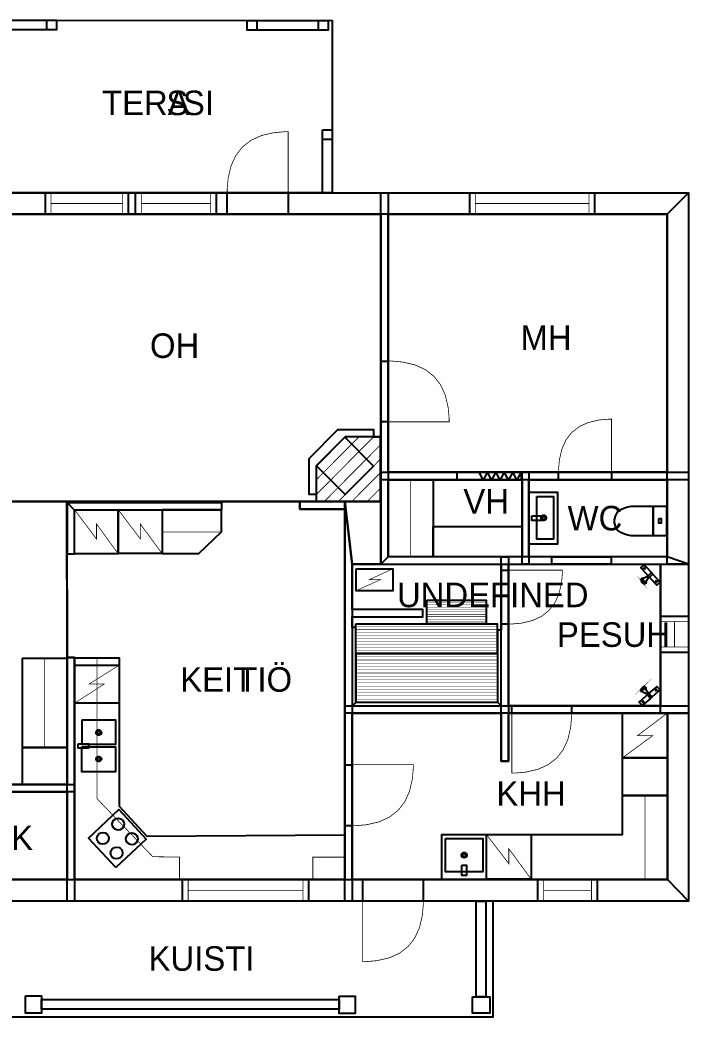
# Model space of a CAD drawing. Extents: x 2.4 to 17.1, y 0 to 14.
# Drawn here: x 7.68 to 17.05, y 0 to 13.97 of the extents above; entities that cross this region are included whole.
import ezdxf

# ---------------------------------------------------------------- set-up
doc = ezdxf.new("R2010")
doc.units = 0
doc.layers.get('0').update_dxf_attribs({"linetype": 'CONTINUOUS'})

msp = doc.modelspace()

# ---------------------------------------------------------------- linework, layer by layer
at = {"color": 0}
for points, const_width in [([(7.05533, 13.9696), (8.19726, 13.9696), (8.19726, 13.8342), (7.19075, 13.8342), (7.05533, 13.9696)], 0.00208), ([(7.05533, 11.5507), (7.05533, 13.9697), (12.0562, 13.9619), (12.0562, 11.5507), (7.05533, 11.5507)], 0.00208), ([(10.8662, 13.9619), (11.9996, 13.9619), (11.9996, 13.8265), (10.8662, 13.8265), (10.8662, 13.9619)], 0.00208), ([(11.9207, 12.4311), (12.0562, 12.4311), (12.0562, 11.5507), (11.9207, 11.5507), (11.9207, 12.4311)], 0.00208), ([(10.5866, 11.5507), (10.5866, 11.6008), (10.5999, 11.7508), (10.64, 11.9243), (10.7067, 12.071), (10.8001, 12.1911), (10.9202, 12.2844), (11.0669, 12.3512), (11.2404, 12.3912), (11.3905, 12.4045), (11.4405, 12.4045), (11.4405, 11.5507), (10.5866, 11.5507)], 0.01042), ([(2.39219, 11.5507), (17.0481, 11.5507), (16.746, 11.2486), (2.69428, 11.2486), (2.39219, 11.5507)], 0.00208), ([(8.04156, 11.5507), (9.20063, 11.5507), (9.20063, 11.2486), (8.04156, 11.2486), (8.04156, 11.5507)], 0.01042), ([(8.04156, 11.5507), (9.20063, 11.5507), (9.20063, 11.2486), (8.04156, 11.2486), (8.04156, 11.5507)], 0.01042), ([(9.30469, 11.5507), (10.4329, 11.5507), (10.4329, 11.2486), (9.30469, 11.2486), (9.30469, 11.5507)], 0.01042), ([(9.30469, 11.5507), (10.4329, 11.5507), (10.4329, 11.2486), (9.30469, 11.2486), (9.30469, 11.5507)], 0.01042), ([(10.5866, 11.5507), (11.4405, 11.5507), (11.4405, 11.2486), (10.5866, 11.2486), (10.5866, 11.5507)], 0.01042), ([(10.5866, 11.5507), (11.4405, 11.5507), (11.4405, 11.2486), (10.5866, 11.2486), (10.5866, 11.5507)], 0.01042), ([(12.7389, 6.34679), (12.7389, 11.5507), (12.843, 11.5507), (12.843, 6.45096), (12.7389, 6.34679)], 0.00208), ([(13.9838, 11.5507), (15.731, 11.5507), (15.731, 11.2486), (13.9838, 11.2486), (13.9838, 11.5507)], 0.01042), ([(13.9838, 11.5507), (15.731, 11.5507), (15.731, 11.2486), (13.9838, 11.2486), (13.9838, 11.5507)], 0.01042), ([(17.0481, 11.5507), (17.0481, 6.34679), (16.746, 6.34679), (16.746, 11.2486), (17.0481, 11.5507)], 0.00208), ([(12.7389, 9.19211), (12.843, 9.19211), (12.843, 8.34056), (12.7389, 8.34056), (12.7389, 9.19211)], 0.01042), ([(12.7389, 9.19211), (12.843, 9.19211), (12.843, 8.34056), (12.7389, 8.34056), (12.7389, 9.19211)], 0.01042), ([(12.843, 9.19211), (12.8929, 9.19211), (13.0426, 9.17882), (13.2156, 9.13889), (13.362, 9.07238), (13.4817, 8.97922), (13.5749, 8.85943), (13.6414, 8.71306), (13.6813, 8.5401), (13.6947, 8.39035), (13.6947, 8.34044), (12.843, 8.34044), (12.843, 9.19211)], 0.01042), ([(15.2276, 7.63743), (15.2276, 7.68083), (15.2393, 7.81104), (15.274, 7.96149), (15.3318, 8.08876), (15.4129, 8.19293), (15.5169, 8.27393), (15.6443, 8.33176), (15.7947, 8.36649), (15.9249, 8.37804), (15.9683, 8.37804), (15.9683, 7.63743), (15.2276, 7.63743)], 0.01042), ([(12.7389, 7.22319), (11.8354, 7.22319), (11.8354, 7.32156), (11.7367, 7.32156), (11.7367, 7.82758), (12.137, 8.23281), (12.6345, 8.23281), (12.6345, 8.13178), (12.7316, 8.13178), (12.7389, 7.22319)], 0.01042), ([(11.8337, 7.72521), (11.8337, 7.22319), (12.7322, 7.22319), (12.7322, 8.1289), (12.2382, 8.1289), (11.8337, 7.72521)], 0.01208), ([(12.2351, 8.12603), (12.6378, 7.72179), (12.2398, 7.32221), (11.8372, 7.72646), (12.2351, 8.12603)], 0.01208), ([(12.7389, 7.63743), (17.0481, 7.63743), (17.0481, 7.53006), (12.7389, 7.53006), (12.7389, 7.63743)], 0.00208), ([(13.8095, 7.63743), (14.7024, 7.63743), (14.7024, 7.53006), (13.8095, 7.53006), (13.8095, 7.63743)], 0.01042), ([(14.719, 7.63743), (14.8097, 7.63743), (14.8097, 6.34679), (14.719, 6.34679), (14.719, 7.63743)], 0.00208), ([(15.2276, 7.63743), (15.9683, 7.63743), (15.9683, 7.53006), (15.2276, 7.53006), (15.2276, 7.63743)], 0.01042), ([(15.2276, 7.63743), (15.9683, 7.63743), (15.9683, 7.53006), (15.2276, 7.53006), (15.2276, 7.63743)], 0.01042), ([(12.8443, 7.52778), (12.8443, 6.45101), (13.4693, 6.45101), (13.4693, 7.52778), (12.8443, 7.52778)], 0.01042), ([(14.8115, 7.35531), (14.8115, 6.62771), (15.2099, 6.62771), (15.2099, 7.35531), (14.8115, 7.35531)], 0.01042), ([(14.9236, 7.29531), (14.9236, 6.69536), (15.1568, 6.69536), (15.1568, 7.29531), (14.9236, 7.29531)], 0.01042), ([(8.34532, 7.20942), (10.5061, 7.20942), (10.5061, 7.10525), (8.44949, 7.10525), (8.34532, 7.20942)], 0.00208), ([(8.44949, 6.49283), (8.44949, 7.10525), (8.34532, 7.20942), (8.34532, 6.49283), (8.44949, 6.49283)], 0.00208), ([(11.6058, 7.22325), (12.2339, 7.22325), (12.2339, 7.11908), (11.6058, 7.11908), (11.6058, 7.22325)], 0.00208), ([(12.2339, 7.22325), (12.7389, 7.22325), (12.7389, 6.34744), (12.3381, 6.34744), (12.2339, 7.22325)], 0.00208), ([(12.2339, 1.62668), (12.2339, 7.22325), (12.3381, 6.34744), (12.3381, 1.62668), (12.2339, 1.62668)], 0.00208), ([(16.2853, 6.74442), (16.2853, 6.74442), (16.2735, 6.74436), (16.2425, 6.74599), (16.1986, 6.75211), (16.1485, 6.76551), (16.0982, 6.78907), (16.0543, 6.82553), (16.0233, 6.87771), (16.0117, 6.93078), (16.0117, 6.9484), (16.0117, 6.96674), (16.0233, 7.0216), (16.0543, 7.07563), (16.0982, 7.11344), (16.1485, 7.13792), (16.1986, 7.15192), (16.2425, 7.15831), (16.2735, 7.16004), (16.2853, 7.15994), (16.2853, 7.15994), (16.5536, 7.16097), (16.5536, 6.74442), (16.2853, 6.74442)], 0.01042), ([(16.5536, 7.16092), (16.5536, 6.74442), (16.7408, 6.74442), (16.7408, 7.16092), (16.5536, 7.16092)], 0.01042), ([(8.44943, 7.10867), (9.06153, 7.10867), (9.06153, 6.49322), (8.44943, 6.49322), (8.44943, 7.10867)], 0.0102), ([(9.06153, 7.1096), (9.67681, 7.1096), (9.67681, 6.49419), (9.06153, 6.49419), (9.06153, 7.1096)], 0.01026), ([(9.67681, 6.49463), (10.1898, 6.49463), (10.5057, 6.79769), (10.5073, 7.11008), (9.67681, 7.11008), (9.67681, 6.49463)], 0.01042), ([(9.67681, 7.10894), (10.5061, 7.10894), (10.5061, 6.79644), (9.67681, 6.79644), (9.67681, 7.10894)], 0.01042), ([(14.8532, 7.02186), (14.8532, 6.95936), (14.999, 6.95936), (14.999, 7.02186), (14.8532, 7.02186)], 0.01042), ([(15.0193, 7.03179), (15.0257, 7.03179), (15.0451, 7.02115), (15.0558, 7.00179), (15.0558, 6.99533), (15.0558, 6.98893), (15.0451, 6.96957), (15.0257, 6.95888), (15.0193, 6.95888), (15.0129, 6.95888), (14.9935, 6.96957), (14.9829, 6.98893), (14.9829, 6.99533), (14.9829, 7.00179), (14.9935, 7.02115), (15.0129, 7.03179), (15.0193, 7.03179)], 0.00833), ([(15.0193, 7.01617), (15.0229, 7.01617), (15.034, 7.0101), (15.0401, 6.99903), (15.0401, 6.99533), (15.0401, 6.99169), (15.034, 6.98063), (15.0229, 6.9745), (15.0193, 6.9745), (15.0157, 6.9745), (15.0046, 6.98063), (14.9985, 6.99169), (14.9985, 6.99533), (14.9985, 6.99903), (15.0046, 7.0101), (15.0157, 7.01617), (15.0193, 7.01617)], 0.00833), ([(16.6314, 6.98579), (16.6314, 6.91954), (16.6629, 6.91954), (16.6629, 6.98579), (16.6314, 6.98579)], 0.01042), ([(13.469, 6.87392), (14.719, 6.87392), (14.719, 6.45167), (13.469, 6.45167), (13.469, 6.87392)], 0.01042), ([(16.746, 6.45096), (12.843, 6.45096), (12.7389, 6.34679), (17.0481, 6.34679), (16.746, 6.45096)], 0.00208), ([(14.4221, 6.45096), (14.5263, 6.45096), (14.5263, 3.58838), (14.4221, 3.58838), (14.4221, 6.45096)], 0.00208), ([(15.1322, 6.45096), (15.9628, 6.45096), (15.9628, 6.34679), (15.1322, 6.34679), (15.1322, 6.45096)], 0.01042), ([(12.3918, 6.28196), (12.9051, 6.28196), (12.9051, 5.97547), (12.3918, 5.97547), (12.3918, 6.28196)], 0.00856), ([(16.4282, 6.33946), (16.4504, 6.31472), (16.4033, 6.27219), (16.381, 6.29693), (16.4282, 6.33946)], 0.01042), ([(16.4504, 6.31472), (16.5285, 6.22803), (16.4814, 6.18549), (16.4033, 6.27219), (16.4504, 6.31472)], 0.01042), ([(16.4265, 6.29308), (16.4296, 6.29156), (16.4389, 6.28694), (16.4415, 6.28564), (16.4415, 6.28564), (16.4404, 6.28472), (16.4372, 6.28185), (16.434, 6.27897), (16.4331, 6.278), (16.4331, 6.278), (16.4319, 6.28017), (16.4278, 6.28988), (16.4265, 6.29308)], 0.01042), ([(16.6522, 6.34679), (17.0481, 6.34679), (17.0481, 4.25786), (16.6522, 4.25786), (16.6522, 6.34679)], 0.00208), ([(14.4221, 6.26264), (14.5263, 6.26264), (14.5263, 5.50836), (14.4221, 5.50836), (14.4221, 6.26264)], 0.01042), ([(14.4221, 6.26264), (14.5263, 6.26264), (14.5263, 5.50836), (14.4221, 5.50836), (14.4221, 6.26264)], 0.01042), ([(14.5263, 5.50836), (14.5704, 5.50836), (14.7029, 5.52018), (14.8561, 5.5555), (14.9858, 5.61442), (15.0918, 5.69694), (15.1743, 5.803), (15.2333, 5.93261), (15.2686, 6.08583), (15.2804, 6.21837), (15.2804, 6.26253), (14.5263, 6.26253), (14.5263, 5.50836)], 0.01042), ([(16.5285, 6.22803), (16.5474, 6.20708), (16.4854, 6.15136), (16.4839, 6.1531), (16.4682, 6.17051), (16.4667, 6.17225), (16.4717, 6.17681), (16.5233, 6.22336), (16.5285, 6.22803)], 0.01042), ([(16.5474, 6.20708), (16.6254, 6.12039), (16.5782, 6.0779), (16.5001, 6.16461), (16.5474, 6.20708)], 0.01042), ([(16.6247, 6.12121), (16.6485, 6.09489), (16.6013, 6.05236), (16.5775, 6.07867), (16.6247, 6.12121)], 0.01042), ([(16.6007, 6.09956), (16.5994, 6.10281), (16.5958, 6.11257), (16.595, 6.11539), (16.595, 6.11539), (16.5939, 6.11447), (16.5907, 6.11154), (16.5875, 6.10867), (16.5864, 6.10769), (16.5864, 6.10769), (16.5885, 6.10639), (16.5976, 6.10124), (16.6007, 6.09956)], 0.01042), ([(13.3819, 5.84201), (14.2126, 5.84201), (14.2126, 5.51264), (13.3819, 5.51264), (13.3819, 5.84201)], 0.01042), ([(16.6522, 5.61876), (17.0481, 5.61876), (17.0481, 5.10992), (16.6522, 5.10992), (16.6522, 5.61876)], 0.01042), ([(16.6522, 5.61876), (17.0481, 5.61876), (17.0481, 5.10992), (16.6522, 5.10992), (16.6522, 5.61876)], 0.01042), ([(12.3381, 5.45774), (12.3381, 4.35618), (12.3902, 4.40836), (12.3902, 5.45774), (12.3381, 5.45774)], 0.00208), ([(12.3903, 5.51264), (14.3671, 5.51264), (14.3671, 5.09597), (12.3903, 5.09597), (12.3903, 5.51264)], 0.01042), ([(14.4236, 4.36203), (14.4221, 5.42193), (14.37, 5.42182), (14.3715, 4.41401), (14.4236, 4.36203)], 0.00208), ([(7.71912, 5.03212), (7.71912, 3.77821), (8.34412, 3.77821), (8.34412, 5.03212), (7.71912, 5.03212)], 0.01042), ([(8.34532, 5.03911), (8.44949, 5.03911), (8.44949, 1.62668), (8.34532, 1.62668), (8.34532, 5.03911)], 0.00208), ([(8.45074, 1.93056), (8.45074, 5.03461), (8.76378, 5.03461), (8.76378, 3.06233), (9.54471, 2.24903), (9.91878, 2.24306), (9.91878, 1.93056), (8.44993, 1.92876), (8.45074, 1.93056)], 0.01042), ([(8.44943, 5.03461), (9.07443, 5.03461), (9.07443, 2.95742), (9.46067, 2.53504), (12.234, 2.55376), (12.234, 1.92876), (8.44943, 1.92876), (8.44943, 5.03461)], 0.01042), ([(12.3908, 5.09597), (14.371, 5.09597), (14.371, 4.41118), (12.3908, 4.41118), (12.3908, 5.09597)], 0.01042), ([(8.44943, 4.93229), (8.44943, 4.39947), (9.07443, 4.39947), (9.07443, 4.93229), (8.44943, 4.93229)], 0.00888), ([(16.6201, 4.56386), (16.5335, 4.48579), (16.491, 4.53304), (16.5776, 4.61111), (16.6201, 4.56386)], 0.01042), ([(16.6449, 4.58615), (16.6201, 4.56386), (16.5776, 4.61111), (16.6025, 4.6334), (16.6449, 4.58615)], 0.01042), ([(16.5126, 4.46701), (16.4258, 4.38894), (16.3833, 4.43614), (16.47, 4.51421), (16.5126, 4.46701)], 0.01042), ([(16.5335, 4.48579), (16.5126, 4.46701), (16.4568, 4.52892), (16.4586, 4.53049), (16.476, 4.54617), (16.4776, 4.54775), (16.4822, 4.54275), (16.5287, 4.49104), (16.5335, 4.48579)], 0.01042), ([(16.5986, 4.58789), (16.5969, 4.58479), (16.5924, 4.57547), (16.5911, 4.57275), (16.5911, 4.57275), (16.5901, 4.57383), (16.5874, 4.57704), (16.5843, 4.58024), (16.5835, 4.58128), (16.5835, 4.58128), (16.5856, 4.58242), (16.5953, 4.58658), (16.5986, 4.58789)], 0.01042), ([(12.2339, 4.36203), (17.0481, 4.36203), (17.0481, 4.25786), (12.2339, 4.25786), (12.2339, 4.36203)], 0.00208), ([(12.3381, 4.35618), (14.4236, 4.36203), (14.3715, 4.41401), (12.3902, 4.40836), (12.3381, 4.35618)], 0.00208), ([(14.5726, 4.36203), (15.4096, 4.36203), (15.4096, 4.25786), (14.5726, 4.25786), (14.5726, 4.36203)], 0.01042), ([(14.5726, 4.36203), (15.4096, 4.36203), (15.4096, 4.25786), (14.5726, 4.25786), (14.5726, 4.36203)], 0.01042), ([(16.4267, 4.38965), (16.4003, 4.36594), (16.3578, 4.41314), (16.3842, 4.43685), (16.4267, 4.38965)], 0.01042), ([(16.405, 4.41363), (16.4082, 4.41488), (16.4179, 4.41851), (16.4208, 4.41943), (16.4208, 4.41943), (16.4199, 4.42051), (16.4169, 4.42372), (16.4142, 4.42692), (16.4132, 4.42794), (16.4132, 4.42794), (16.4118, 4.42594), (16.4067, 4.41672), (16.405, 4.41363)], 0.01042), ([(15.4096, 4.25786), (15.4096, 4.20882), (15.3964, 4.06168), (15.3572, 3.89165), (15.2918, 3.74778), (15.2003, 3.6301), (15.0826, 3.53851), (14.9387, 3.47314), (14.7686, 3.43392), (14.6215, 3.42079), (14.5725, 3.42079), (14.5725, 4.25786), (15.4096, 4.25786)], 0.01042), ([(16.1217, 4.25786), (16.1217, 3.63286), (16.7467, 3.63286), (16.7467, 4.25786), (16.1217, 4.25786)], 0.01042), ([(17.0481, 4.25786), (17.0481, 1.62668), (16.7507, 1.92876), (16.7507, 4.25786), (17.0481, 4.25786)], 0.00208), ([(8.5541, 4.16803), (8.5541, 3.8221), (9.02285, 3.8221), (9.02285, 4.16803), (8.5541, 4.16803)], 0.01042), ([(8.78847, 4.02485), (8.79486, 4.02485), (8.81424, 4.01421), (8.82493, 3.99485), (8.82493, 3.98839), (8.82493, 3.98199), (8.81424, 3.96262), (8.79486, 3.95193), (8.78847, 3.95193), (8.78201, 3.95193), (8.76264, 3.96262), (8.75201, 3.98199), (8.75201, 3.98839), (8.75201, 3.99485), (8.76264, 4.01421), (8.78201, 4.02485), (8.78847, 4.02485)], 0.00833), ([(8.78847, 4.00922), (8.7921, 4.00922), (8.80317, 4.00315), (8.80931, 3.99208), (8.80931, 3.98839), (8.80931, 3.98475), (8.80317, 3.97368), (8.7921, 3.96756), (8.78847, 3.96756), (8.78478, 3.96756), (8.77371, 3.97368), (8.76764, 3.98475), (8.76764, 3.98839), (8.76764, 3.99208), (8.77371, 4.00315), (8.78478, 4.00922), (8.78847, 4.00922)], 0.00833), ([(7.71912, 3.77815), (7.71912, 3.26014), (8.34412, 3.26014), (8.34412, 3.77815), (7.71912, 3.77815)], 0.01042), ([(8.50097, 3.83003), (8.50097, 3.76753), (8.64681, 3.76753), (8.64681, 3.83003), (8.50097, 3.83003)], 0.01042), ([(8.55306, 3.78575), (8.55306, 3.43983), (9.02181, 3.43983), (9.02181, 3.78575), (8.55306, 3.78575)], 0.01042), ([(8.78847, 3.65468), (8.79486, 3.65468), (8.81424, 3.64404), (8.82493, 3.62468), (8.82493, 3.61822), (8.82493, 3.61182), (8.81424, 3.59244), (8.79486, 3.58176), (8.78847, 3.58176), (8.78201, 3.58176), (8.76264, 3.59244), (8.75201, 3.61182), (8.75201, 3.61822), (8.75201, 3.62468), (8.76264, 3.64404), (8.78201, 3.65468), (8.78847, 3.65468)], 0.00833), ([(8.78847, 3.63906), (8.7921, 3.63906), (8.80317, 3.63297), (8.80931, 3.6219), (8.80931, 3.61822), (8.80931, 3.61458), (8.80317, 3.60351), (8.7921, 3.59739), (8.78847, 3.59739), (8.78478, 3.59739), (8.77371, 3.60351), (8.76764, 3.61458), (8.76764, 3.61822), (8.76764, 3.6219), (8.77371, 3.63297), (8.78478, 3.63906), (8.78847, 3.63906)], 0.00833), ([(16.1242, 3.63286), (16.1242, 3.10792), (16.7492, 3.10792), (16.7492, 3.63286), (16.1242, 3.63286)], 0.01042), ([(12.2339, 3.53803), (12.3381, 3.53803), (12.3381, 2.68306), (12.2339, 2.68306), (12.2339, 3.53803)], 0.01042), ([(12.2339, 3.53803), (12.3381, 3.53803), (12.3381, 2.68306), (12.2339, 2.68306), (12.2339, 3.53803)], 0.01042), ([(12.3381, 2.68306), (12.3882, 2.68306), (12.5385, 2.69646), (12.7122, 2.73649), (12.8591, 2.80333), (12.9794, 2.89681), (13.0729, 3.01704), (13.1397, 3.16401), (13.1797, 3.33768), (13.1931, 3.48796), (13.1931, 3.53803), (12.3381, 3.53803), (12.3381, 2.68306)], 0.01042), ([(6.16857, 3.26014), (8.44949, 3.26014), (8.44949, 3.15597), (6.16857, 3.15597), (6.16857, 3.26014)], 0.00208), ([(13.5928, 1.92876), (13.5928, 2.55951), (16.1204, 2.55951), (16.1204, 3.10775), (16.7506, 3.10775), (16.7506, 1.92931), (13.5928, 1.92876)], 0.01042), ([(16.4381, 3.10775), (16.4381, 1.93044), (16.7506, 1.93044), (16.7506, 3.10775), (16.4381, 3.10775)], 0.01042), ([(9.02724, 2.09853), (8.64333, 2.51025), (9.06999, 2.9081), (9.45389, 2.49636), (9.02724, 2.09853)], 0.01042), ([(9.00261, 2.7665), (9.00851, 2.77203), (9.03076, 2.78386), (9.06228, 2.7889), (9.09343, 2.78168), (9.11485, 2.76839), (9.12039, 2.76243), (9.12587, 2.75651), (9.13769, 2.73426), (9.14268, 2.70269), (9.13547, 2.67156), (9.12218, 2.65018), (9.11626, 2.64464), (9.11029, 2.63917), (9.08806, 2.62733), (9.05647, 2.62229), (9.02533, 2.6295), (9.00396, 2.64279), (8.99849, 2.64871), (8.99294, 2.65468), (8.98112, 2.67692), (8.97613, 2.7085), (8.98329, 2.73964), (8.99664, 2.76101), (9.00261, 2.7665)], 0.01042), ([(8.78928, 2.5676), (8.79519, 2.57314), (8.81743, 2.58496), (8.84896, 2.58996), (8.8801, 2.58279), (8.90153, 2.56944), (8.90707, 2.56347), (8.91254, 2.55757), (8.92437, 2.53532), (8.92936, 2.50379), (8.92215, 2.47265), (8.90886, 2.45122), (8.90294, 2.44569), (8.89697, 2.44021), (8.87472, 2.42839), (8.84315, 2.42339), (8.81201, 2.43061), (8.79064, 2.4439), (8.78515, 2.44982), (8.77963, 2.45578), (8.76779, 2.47803), (8.76281, 2.50956), (8.76997, 2.54069), (8.78331, 2.56207), (8.78928, 2.5676)], 0.01042), ([(9.19476, 2.56039), (9.20068, 2.56592), (9.22293, 2.57775), (9.2545, 2.58274), (9.28564, 2.57557), (9.30701, 2.56222), (9.31256, 2.55626), (9.31803, 2.55035), (9.32986, 2.5281), (9.3349, 2.49658), (9.32769, 2.46544), (9.31435, 2.44401), (9.30843, 2.43847), (9.30246, 2.433), (9.28022, 2.42117), (9.24869, 2.41618), (9.21756, 2.42339), (9.19612, 2.43668), (9.19065, 2.4426), (9.18511, 2.44857), (9.17329, 2.47081), (9.16829, 2.50239), (9.17551, 2.53353), (9.18886, 2.5549), (9.19476, 2.56039)], 0.01042), ([(14.2178, 2.55951), (14.8428, 2.55951), (14.8428, 1.93451), (14.2178, 1.93451), (14.2178, 2.55951)], 0.01042), ([(8.98144, 2.36149), (8.98736, 2.36703), (9.0096, 2.37885), (9.04118, 2.38385), (9.07232, 2.37663), (9.09369, 2.36333), (9.09924, 2.35736), (9.10471, 2.35146), (9.11654, 2.32921), (9.12158, 2.29764), (9.11436, 2.2665), (9.10101, 2.24511), (9.09511, 2.23958), (9.08919, 2.2341), (9.06689, 2.22228), (9.03538, 2.21724), (9.00424, 2.22444), (8.98281, 2.23779), (8.97732, 2.24371), (8.97179, 2.24968), (8.95996, 2.27192), (8.95497, 2.30344), (8.96218, 2.33458), (8.97547, 2.35596), (8.98144, 2.36149)], 0.01042), ([(13.6449, 2.50429), (14.1657, 2.50429), (14.1657, 2.03554), (13.6449, 2.03554), (13.6449, 2.50429)], 0.01042), ([(11.7862, 2.24224), (12.234, 2.24224), (12.234, 1.92974), (11.7862, 1.92974), (11.7862, 2.24224)], 0.01042), ([(13.8688, 2.26992), (13.8688, 2.27636), (13.8794, 2.29574), (13.8988, 2.30638), (13.9053, 2.30638), (13.9117, 2.30638), (13.9311, 2.29574), (13.9417, 2.27636), (13.9417, 2.26992), (13.9417, 2.26351), (13.9311, 2.24414), (13.9117, 2.23346), (13.9053, 2.23346), (13.8988, 2.23346), (13.8794, 2.24414), (13.8688, 2.26351), (13.8688, 2.26992)], 0.00833), ([(13.8844, 2.26992), (13.8844, 2.2736), (13.8906, 2.28467), (13.9015, 2.29075), (13.9053, 2.29075), (13.9089, 2.29075), (13.92, 2.28467), (13.9261, 2.2736), (13.9261, 2.26992), (13.9261, 2.26628), (13.92, 2.25521), (13.9089, 2.24908), (13.9053, 2.24908), (13.9015, 2.24908), (13.8906, 2.25521), (13.8844, 2.26628), (13.8844, 2.26992)], 0.00833), ([(13.874, 2.13243), (13.9365, 2.13243), (13.9365, 1.9866), (13.874, 1.9866), (13.874, 2.13243)], 0.01042), ([(17.0481, 1.62668), (2.39219, 1.62668), (2.69428, 1.92876), (16.7507, 1.92876), (17.0481, 1.62668)], 0.00208), ([(9.96263, 1.92876), (11.726, 1.92876), (11.726, 1.62668), (9.96263, 1.62668), (9.96263, 1.92876)], 0.01042), ([(9.96263, 1.92876), (11.726, 1.92876), (11.726, 1.62668), (9.96263, 1.62668), (9.96263, 1.92876)], 0.01042), ([(12.4855, 1.92876), (13.3331, 1.92876), (13.3331, 1.62668), (12.4855, 1.62668), (12.4855, 1.92876)], 0.01042), ([(12.4855, 1.92876), (13.3331, 1.92876), (13.3331, 1.62668), (12.4855, 1.62668), (12.4855, 1.92876)], 0.01042), ([(14.9389, 1.92876), (15.7668, 1.92876), (15.7668, 1.62668), (14.9389, 1.62668), (14.9389, 1.92876)], 0.01042), ([(14.9389, 1.92876), (15.7668, 1.92876), (15.7668, 1.62668), (14.9389, 1.62668), (14.9389, 1.92876)], 0.01042), ([(5.83664, 1.62668), (5.83664, 0.00358), (14.3115, 0.00358), (14.3115, 1.62463), (5.83664, 1.62668)], 0.00208), ([(13.3331, 1.62668), (13.3331, 1.57704), (13.3198, 1.42806), (13.2801, 1.25591), (13.2139, 1.11019), (13.1212, 0.99099), (13.002, 0.89833), (12.8563, 0.83209), (12.6841, 0.79237), (12.5352, 0.77908), (12.4855, 0.77908), (12.4855, 1.62668), (13.3331, 1.62668)], 0.01042), ([(14.0739, 1.62668), (14.2093, 1.62668), (14.2093, 0.28483), (14.0739, 0.28483), (14.0739, 1.62668)], 0.00208), ([(7.9879, 0.24669), (12.1535, 0.24669), (12.1535, 0.11127), (7.9879, 0.11127), (7.9879, 0.24669)], 0.00208)]:
    msp.add_lwpolyline(points, close=True, dxfattribs=dict(at, const_width=const_width))
at = {"color": 7}
for points in [[(7.05533, 11.5507), (7.05533, 13.9697), (12.0562, 13.9619), (12.0562, 11.5507), (7.05533, 11.5507)], [(7.05533, 13.9696), (8.19726, 13.9696), (8.19726, 13.8342), (7.19075, 13.8342), (7.05533, 13.9696)], [(10.8662, 13.9619), (11.9996, 13.9619), (11.9996, 13.8265), (10.8662, 13.8265), (10.8662, 13.9619)], [(11.9207, 12.4311), (12.0562, 12.4311), (12.0562, 11.5507), (11.9207, 11.5507), (11.9207, 12.4311)], [(8.04156, 11.5507), (9.20063, 11.5507), (9.20063, 11.2486), (8.04156, 11.2486), (8.04156, 11.5507)], [(8.04156, 11.5507), (9.20063, 11.5507), (9.20063, 11.2486), (8.04156, 11.2486), (8.04156, 11.5507)], [(9.30469, 11.5507), (10.4329, 11.5507), (10.4329, 11.2486), (9.30469, 11.2486), (9.30469, 11.5507)], [(9.30469, 11.5507), (10.4329, 11.5507), (10.4329, 11.2486), (9.30469, 11.2486), (9.30469, 11.5507)], [(10.5866, 11.5507), (11.4405, 11.5507), (11.4405, 11.2486), (10.5866, 11.2486), (10.5866, 11.5507)], [(10.5866, 11.5507), (11.4405, 11.5507), (11.4405, 11.2486), (10.5866, 11.2486), (10.5866, 11.5507)], [(13.9838, 11.5507), (15.731, 11.5507), (15.731, 11.2486), (13.9838, 11.2486), (13.9838, 11.5507)], [(13.9838, 11.5507), (15.731, 11.5507), (15.731, 11.2486), (13.9838, 11.2486), (13.9838, 11.5507)], [(6.27274, 11.2486), (12.7389, 11.2486), (12.7389, 7.22325), (6.27274, 7.22325), (6.27274, 11.2486)], [(12.843, 11.2486), (16.746, 11.2486), (16.746, 7.63743), (12.843, 7.63743), (12.843, 11.2486)], [(12.7389, 9.19211), (12.843, 9.19211), (12.843, 8.34056), (12.7389, 8.34056), (12.7389, 9.19211)], [(12.7389, 9.19211), (12.843, 9.19211), (12.843, 8.34056), (12.7389, 8.34056), (12.7389, 9.19211)], [(12.7389, 7.22319), (11.8354, 7.22319), (11.8354, 7.32156), (11.7367, 7.32156), (11.7367, 7.82758), (12.137, 8.23281), (12.6345, 8.23281), (12.6345, 8.13178), (12.7316, 8.13178), (12.7389, 7.22319)], [(11.8337, 7.72521), (11.8337, 7.22319), (12.7322, 7.22319), (12.7322, 8.1289), (12.2382, 8.1289), (11.8337, 7.72521)], [(12.2351, 8.12603), (12.6378, 7.72179), (12.2398, 7.32221), (11.8372, 7.72646), (12.2351, 8.12603)], [(13.8095, 7.63743), (14.7024, 7.63743), (14.7024, 7.53006), (13.8095, 7.53006), (13.8095, 7.63743)], [(13.8095, 7.63743), (14.7024, 7.63743), (14.7024, 7.53006), (13.8095, 7.53006), (13.8095, 7.63743)], [(14.7024, 7.63743), (14.6433, 7.53006), (14.5844, 7.63743), (14.5256, 7.53006), (14.4665, 7.63743), (14.4076, 7.53006), (14.3487, 7.63743), (14.2897, 7.53006), (14.2308, 7.63743), (14.1719, 7.53006), (14.1131, 7.63743)], [(15.2276, 7.63743), (15.9683, 7.63743), (15.9683, 7.53006), (15.2276, 7.53006), (15.2276, 7.63743)], [(15.2276, 7.63743), (15.9683, 7.63743), (15.9683, 7.53006), (15.2276, 7.53006), (15.2276, 7.63743)], [(12.843, 7.53006), (14.719, 7.53006), (14.719, 6.45096), (12.843, 6.45096), (12.843, 7.53006)], [(12.8443, 7.52778), (13.4693, 7.52778), (13.4693, 6.45101), (12.8443, 6.45101), (12.8443, 7.52778)], [(14.8097, 7.53006), (16.746, 7.53006), (16.746, 6.45096), (14.8097, 6.45096), (14.8097, 7.53006)], [(14.8115, 7.35531), (15.2099, 7.35531), (15.2099, 6.62771), (14.8115, 6.62771), (14.8115, 7.35531)], [(14.9236, 7.29531), (15.1568, 7.29531), (15.1568, 6.69536), (14.9236, 6.69536), (14.9236, 7.29531)], [(8.34532, 4.76389), (8.34532, 3.26014), (6.27274, 3.26014), (6.27274, 7.22325), (8.33979, 7.22325), (8.34532, 4.76389)], [(11.6058, 7.22325), (11.6058, 7.11908), (12.2339, 7.11908), (12.2339, 1.92876), (8.44949, 1.92876), (8.44949, 5.03911), (8.34532, 5.03911), (8.33979, 7.22325), (11.6058, 7.22325)], [(16.2853, 6.74442), (16.2853, 6.74442), (16.2735, 6.74436), (16.2425, 6.74599), (16.1986, 6.75211), (16.1485, 6.76551), (16.0982, 6.78907), (16.0543, 6.82553), (16.0233, 6.87771), (16.0117, 6.93078), (16.0117, 6.9484), (16.0117, 6.96674), (16.0233, 7.0216), (16.0543, 7.07563), (16.0982, 7.11344), (16.1485, 7.13792), (16.1986, 7.15192), (16.2425, 7.15831), (16.2735, 7.16004), (16.2853, 7.15994), (16.2853, 7.15994), (16.5536, 7.16097), (16.5536, 6.74442), (16.2853, 6.74442)], [(16.5536, 7.16092), (16.7408, 7.16092), (16.7408, 6.74442), (16.5536, 6.74442), (16.5536, 7.16092)], [(8.44943, 7.10867), (9.06153, 7.10867), (9.06153, 6.49322), (8.44943, 6.49322), (8.44943, 7.10867)], [(9.06153, 7.1096), (9.67681, 7.1096), (9.67681, 6.49419), (9.06153, 6.49419), (9.06153, 7.1096)], [(9.67681, 6.49463), (10.1898, 6.49463), (10.5057, 6.79769), (10.5073, 7.11008), (9.67681, 7.11008), (9.67681, 6.49463)], [(14.8532, 7.02186), (14.999, 7.02186), (14.999, 6.95936), (14.8532, 6.95936), (14.8532, 7.02186)], [(15.0193, 7.03179), (15.0257, 7.03179), (15.0451, 7.02115), (15.0558, 7.00179), (15.0558, 6.99533), (15.0558, 6.98893), (15.0451, 6.96957), (15.0257, 6.95888), (15.0193, 6.95888), (15.0129, 6.95888), (14.9935, 6.96957), (14.9829, 6.98893), (14.9829, 6.99533), (14.9829, 7.00179), (14.9935, 7.02115), (15.0129, 7.03179), (15.0193, 7.03179)], [(15.0193, 7.01617), (15.0229, 7.01617), (15.034, 7.0101), (15.0401, 6.99903), (15.0401, 6.99533), (15.0401, 6.99169), (15.034, 6.98063), (15.0229, 6.9745), (15.0193, 6.9745), (15.0157, 6.9745), (15.0046, 6.98063), (14.9985, 6.99169), (14.9985, 6.99533), (14.9985, 6.99903), (15.0046, 7.0101), (15.0157, 7.01617), (15.0193, 7.01617)], [(16.6314, 6.98579), (16.6629, 6.98579), (16.6629, 6.91954), (16.6314, 6.91954), (16.6314, 6.98579)], [(13.469, 6.87392), (14.719, 6.87392), (14.719, 6.45167), (13.469, 6.45167), (13.469, 6.87392)], [(15.1322, 6.45096), (15.9628, 6.45096), (15.9628, 6.34679), (15.1322, 6.34679), (15.1322, 6.45096)], [(15.1322, 6.45096), (15.9628, 6.45096), (15.9628, 6.34679), (15.1322, 6.34679), (15.1322, 6.45096)], [(12.7389, 6.34679), (14.4221, 6.34679), (14.4221, 5.42193), (14.37, 5.42182), (14.3715, 4.41401), (12.3902, 4.40972), (12.3902, 5.45774), (12.3381, 5.45774), (12.3381, 5.60932), (13.3247, 5.60932), (13.3247, 5.71349), (12.3381, 5.71349), (12.3381, 6.34744), (12.7389, 6.34744), (12.7389, 6.34679)], [(14.5263, 6.34679), (16.6522, 6.34679), (16.6522, 4.36203), (14.5263, 4.36203), (14.5263, 6.34679)], [(16.4282, 6.33946), (16.4504, 6.31472), (16.4033, 6.27219), (16.381, 6.29693), (16.4282, 6.33946)], [(16.4504, 6.31472), (16.5285, 6.22803), (16.4814, 6.18549), (16.4033, 6.27219), (16.4504, 6.31472)], [(16.4265, 6.29308), (16.4296, 6.29156), (16.4389, 6.28694), (16.4415, 6.28564), (16.4415, 6.28564), (16.4404, 6.28472), (16.4372, 6.28185), (16.434, 6.27897), (16.4331, 6.278), (16.4331, 6.278), (16.4319, 6.28017), (16.4278, 6.28988), (16.4265, 6.29308)], [(12.3918, 6.28196), (12.9051, 6.28196), (12.9051, 5.97547), (12.3918, 5.97547), (12.3918, 6.28196)], [(14.4221, 6.26264), (14.5263, 6.26264), (14.5263, 5.50836), (14.4221, 5.50836), (14.4221, 6.26264)], [(14.4221, 6.26264), (14.5263, 6.26264), (14.5263, 5.50836), (14.4221, 5.50836), (14.4221, 6.26264)], [(16.4667, 6.17225), (16.4638, 6.16965), (16.4454, 6.1581), (16.4221, 6.15044), (16.4168, 6.14979), (16.4149, 6.14953), (16.3972, 6.14729), (16.396, 6.14643), (16.3935, 6.14492), (16.3839, 6.13081), (16.3854, 6.10981), (16.3886, 6.10482), (16.3892, 6.10368), (16.3985, 6.09229), (16.399, 6.09169), (16.3983, 6.0925), (16.3987, 6.09196), (16.4092, 6.0816), (16.4103, 6.08078), (16.4147, 6.07726), (16.4356, 6.07351), (16.4506, 6.08149), (16.4524, 6.08376), (16.4533, 6.08501), (16.4574, 6.10232), (16.4579, 6.10411), (16.459, 6.10943), (16.469, 6.13178), (16.4825, 6.14876), (16.4854, 6.15136)], [(16.5285, 6.22803), (16.5474, 6.20708), (16.4854, 6.15136), (16.4839, 6.1531), (16.4682, 6.17051), (16.4667, 6.17225), (16.4717, 6.17681), (16.5233, 6.22336), (16.5285, 6.22803)], [(16.5474, 6.20708), (16.6254, 6.12039), (16.5782, 6.0779), (16.5001, 6.16461), (16.5474, 6.20708)], [(16.3951, 6.14572), (16.395, 6.14524), (16.3946, 6.14051), (16.3953, 6.12961), (16.3996, 6.11535), (16.4067, 6.10335), (16.4097, 6.09999), (16.4126, 6.09706), (16.4232, 6.08985), (16.4361, 6.0849), (16.4463, 6.08328), (16.4508, 6.08311), (16.4517, 6.08306)], [(16.6247, 6.12121), (16.6485, 6.09489), (16.6013, 6.05236), (16.5775, 6.07867), (16.6247, 6.12121)], [(16.6007, 6.09956), (16.5994, 6.10281), (16.5958, 6.11257), (16.595, 6.1154), (16.595, 6.1154), (16.5939, 6.11447), (16.5907, 6.11154), (16.5875, 6.10867), (16.5864, 6.10769), (16.5864, 6.10769), (16.5885, 6.10639), (16.5976, 6.10124), (16.6007, 6.09956)], [(13.3819, 5.84201), (14.2126, 5.84201), (14.2126, 5.51264), (13.3819, 5.51264), (13.3819, 5.84201)], [(16.6522, 5.61876), (17.0481, 5.61876), (17.0481, 5.10992), (16.6522, 5.10992), (16.6522, 5.61876)], [(16.6522, 5.61876), (17.0481, 5.61876), (17.0481, 5.10992), (16.6522, 5.10992), (16.6522, 5.61876)], [(12.3903, 5.51264), (14.3671, 5.51264), (14.3671, 5.09597), (12.3903, 5.09597), (12.3903, 5.51264)], [(7.71912, 5.03212), (8.34412, 5.03212), (8.34412, 3.77821), (7.71912, 3.77821), (7.71912, 5.03212)], [(8.44943, 5.03461), (9.07443, 5.03461), (9.07443, 2.95742), (9.46067, 2.53504), (12.234, 2.55376), (12.234, 1.92876), (8.44943, 1.92876), (8.44943, 5.03461)], [(12.3908, 5.09597), (14.371, 5.09597), (14.371, 4.41118), (12.3908, 4.41118), (12.3908, 5.09597)], [(8.44943, 4.93229), (9.07443, 4.93229), (9.07443, 4.39947), (8.44943, 4.39947), (8.44943, 4.93229)], [(16.4776, 4.54775), (16.475, 4.55067), (16.4635, 4.56896), (16.4558, 4.59224), (16.4553, 4.5976), (16.455, 4.5995), (16.4528, 4.61714), (16.4519, 4.61843), (16.4504, 4.62093), (16.4363, 4.63043), (16.4151, 4.62885), (16.4103, 4.62576), (16.4092, 4.62511), (16.3978, 4.61594), (16.3972, 4.6154), (16.3979, 4.6161), (16.3974, 4.61561), (16.3871, 4.60525), (16.3863, 4.60417), (16.3826, 4.59956), (16.3789, 4.57883), (16.3869, 4.56375), (16.3892, 4.56196), (16.3904, 4.56099), (16.4078, 4.55697), (16.4096, 4.55647), (16.4149, 4.55528), (16.4372, 4.54525), (16.4542, 4.53185), (16.4568, 4.52892)], [(16.4512, 4.61919), (16.4507, 4.61942), (16.446, 4.61985), (16.435, 4.61903), (16.4207, 4.61469), (16.4088, 4.60764), (16.4054, 4.6046), (16.4025, 4.60172), (16.3953, 4.59115), (16.3903, 4.57824), (16.3886, 4.56808), (16.3885, 4.56347), (16.3885, 4.56272)], [(16.6201, 4.56386), (16.5335, 4.48579), (16.491, 4.53304), (16.5776, 4.61111), (16.6201, 4.56386)], [(16.6449, 4.58615), (16.6201, 4.56386), (16.5776, 4.61111), (16.6025, 4.6334), (16.6449, 4.58615)], [(16.5126, 4.46701), (16.4258, 4.38894), (16.3833, 4.43614), (16.47, 4.51421), (16.5126, 4.46701)], [(16.5335, 4.48579), (16.5126, 4.46701), (16.4568, 4.52892), (16.4586, 4.53049), (16.476, 4.54617), (16.4776, 4.54775), (16.4822, 4.54275), (16.5287, 4.49104), (16.5335, 4.48579)], [(16.5986, 4.58789), (16.5969, 4.58479), (16.5924, 4.57547), (16.5911, 4.57275), (16.5911, 4.57275), (16.5901, 4.57383), (16.5874, 4.57704), (16.5843, 4.58024), (16.5835, 4.58128), (16.5835, 4.58128), (16.5856, 4.58242), (16.5953, 4.58658), (16.5986, 4.58789)], [(14.5726, 4.36203), (15.4096, 4.36203), (15.4096, 4.25786), (14.5726, 4.25786), (14.5726, 4.36203)], [(14.5726, 4.36203), (15.4096, 4.36203), (15.4096, 4.25786), (14.5726, 4.25786), (14.5726, 4.36203)], [(16.4267, 4.38965), (16.4003, 4.36594), (16.3578, 4.41314), (16.3842, 4.43685), (16.4267, 4.38965)], [(16.405, 4.41363), (16.4082, 4.41488), (16.4179, 4.41851), (16.4208, 4.41943), (16.4208, 4.41943), (16.4199, 4.42051), (16.4169, 4.42372), (16.4142, 4.42692), (16.4132, 4.42796), (16.4132, 4.42796), (16.4118, 4.42594), (16.4067, 4.41672), (16.405, 4.41363)], [(14.4221, 3.58838), (14.5263, 3.58838), (14.5263, 4.25786), (16.7507, 4.25786), (16.7507, 1.92876), (12.3381, 1.92876), (12.3381, 4.25786), (14.4221, 4.25786), (14.4221, 3.58838)], [(16.1217, 4.25786), (16.7467, 4.25786), (16.7467, 3.63286), (16.1217, 3.63286), (16.1217, 4.25786)], [(8.5541, 4.16803), (9.02285, 4.16803), (9.02285, 3.8221), (8.5541, 3.8221), (8.5541, 4.16803)], [(8.78847, 4.02485), (8.79486, 4.02485), (8.81424, 4.01421), (8.82493, 3.99485), (8.82493, 3.98839), (8.82493, 3.98199), (8.81424, 3.96262), (8.79486, 3.95193), (8.78847, 3.95193), (8.78201, 3.95193), (8.76264, 3.96262), (8.75201, 3.98199), (8.75201, 3.98839), (8.75201, 3.99485), (8.76264, 4.01421), (8.78201, 4.02485), (8.78847, 4.02485)], [(8.78847, 4.00922), (8.7921, 4.00922), (8.80317, 4.00315), (8.80931, 3.99208), (8.80931, 3.98839), (8.80931, 3.98475), (8.80317, 3.97368), (8.7921, 3.96756), (8.78847, 3.96756), (8.78478, 3.96756), (8.77371, 3.97368), (8.76764, 3.98475), (8.76764, 3.98839), (8.76764, 3.99208), (8.77371, 4.00315), (8.78478, 4.00922), (8.78847, 4.00922)], [(7.71912, 3.77815), (8.34412, 3.77815), (8.34412, 3.26014), (7.71912, 3.26014), (7.71912, 3.77815)], [(8.50097, 3.83003), (8.64681, 3.83003), (8.64681, 3.76753), (8.50097, 3.76753), (8.50097, 3.83003)], [(8.55306, 3.78575), (9.02181, 3.78575), (9.02181, 3.43983), (8.55306, 3.43983), (8.55306, 3.78575)], [(8.78847, 3.65468), (8.79486, 3.65468), (8.81424, 3.64404), (8.82493, 3.62468), (8.82493, 3.61822), (8.82493, 3.61182), (8.81424, 3.59244), (8.79486, 3.58176), (8.78847, 3.58176), (8.78201, 3.58176), (8.76264, 3.59244), (8.75201, 3.61182), (8.75201, 3.61822), (8.75201, 3.62468), (8.76264, 3.64404), (8.78201, 3.65468), (8.78847, 3.65468)], [(8.78847, 3.63906), (8.7921, 3.63906), (8.80317, 3.63297), (8.80931, 3.6219), (8.80931, 3.61822), (8.80931, 3.61458), (8.80317, 3.60351), (8.7921, 3.59739), (8.78847, 3.59739), (8.78478, 3.59739), (8.77371, 3.60351), (8.76764, 3.61458), (8.76764, 3.61822), (8.76764, 3.6219), (8.77371, 3.63297), (8.78478, 3.63906), (8.78847, 3.63906)], [(16.1242, 3.63286), (16.7492, 3.63286), (16.7492, 3.10792), (16.1242, 3.10792), (16.1242, 3.63286)], [(12.2339, 3.53803), (12.3381, 3.53803), (12.3381, 2.68306), (12.2339, 2.68306), (12.2339, 3.53803)], [(12.2339, 3.53803), (12.3381, 3.53803), (12.3381, 2.68306), (12.2339, 2.68306), (12.2339, 3.53803)], [(6.27274, 3.15597), (8.34532, 3.15597), (8.34532, 1.92876), (6.27274, 1.92876), (6.27274, 3.15597)], [(13.5928, 1.92876), (13.5928, 2.55951), (16.1204, 2.55951), (16.1204, 3.10775), (16.7506, 3.10775), (16.7506, 1.92931), (13.5928, 1.92876)], [(9.02724, 2.09853), (8.64333, 2.51025), (9.06999, 2.9081), (9.45389, 2.49636), (9.02724, 2.09853)], [(9.00261, 2.7665), (9.00851, 2.77203), (9.03076, 2.78386), (9.06228, 2.7889), (9.09343, 2.78168), (9.11486, 2.76839), (9.12039, 2.76243), (9.12587, 2.75651), (9.13769, 2.73426), (9.14268, 2.70269), (9.13547, 2.67156), (9.12218, 2.65018), (9.11626, 2.64464), (9.11029, 2.63917), (9.08806, 2.62733), (9.05647, 2.62229), (9.02533, 2.6295), (9.00396, 2.64279), (8.99849, 2.64871), (8.99294, 2.65468), (8.98112, 2.67692), (8.97613, 2.7085), (8.98329, 2.73964), (8.99664, 2.76101), (9.00261, 2.7665)], [(8.78928, 2.5676), (8.79519, 2.57314), (8.81743, 2.58496), (8.84896, 2.58996), (8.8801, 2.58279), (8.90153, 2.56944), (8.90707, 2.56347), (8.91254, 2.55757), (8.92437, 2.53532), (8.92936, 2.50379), (8.92215, 2.47265), (8.90886, 2.45122), (8.90294, 2.44569), (8.89697, 2.44021), (8.87472, 2.42839), (8.84315, 2.42339), (8.81201, 2.43061), (8.79064, 2.4439), (8.78515, 2.44982), (8.77963, 2.45578), (8.76779, 2.47803), (8.76281, 2.50956), (8.76997, 2.54069), (8.78331, 2.56207), (8.78928, 2.5676)], [(9.19476, 2.56039), (9.20068, 2.56592), (9.22293, 2.57775), (9.2545, 2.58274), (9.28564, 2.57557), (9.30701, 2.56222), (9.31256, 2.55626), (9.31803, 2.55035), (9.32986, 2.5281), (9.3349, 2.49658), (9.32769, 2.46544), (9.31435, 2.44401), (9.30843, 2.43847), (9.30246, 2.433), (9.28022, 2.42117), (9.24869, 2.41618), (9.21756, 2.42339), (9.19612, 2.43668), (9.19065, 2.4426), (9.18511, 2.44857), (9.17329, 2.47081), (9.16829, 2.50239), (9.17551, 2.53353), (9.18886, 2.5549), (9.19476, 2.56039)], [(14.2178, 2.55951), (14.8428, 2.55951), (14.8428, 1.93451), (14.2178, 1.93451), (14.2178, 2.55951)], [(8.98144, 2.36149), (8.98736, 2.36703), (9.0096, 2.37885), (9.04118, 2.38385), (9.07232, 2.37663), (9.09369, 2.36333), (9.09924, 2.35736), (9.10471, 2.35146), (9.11654, 2.32921), (9.12158, 2.29764), (9.11436, 2.2665), (9.10101, 2.24511), (9.09511, 2.23958), (9.08919, 2.2341), (9.06689, 2.22228), (9.03538, 2.21724), (9.00424, 2.22444), (8.98281, 2.23779), (8.97732, 2.24371), (8.97179, 2.24968), (8.95996, 2.27192), (8.95497, 2.30344), (8.96218, 2.33458), (8.97547, 2.35596), (8.98144, 2.36149)], [(13.6449, 2.50429), (14.1657, 2.50429), (14.1657, 2.03554), (13.6449, 2.03554), (13.6449, 2.50429)], [(13.8688, 2.26992), (13.8688, 2.27636), (13.8794, 2.29574), (13.8988, 2.30638), (13.9053, 2.30638), (13.9117, 2.30638), (13.9311, 2.29574), (13.9417, 2.27636), (13.9417, 2.26992), (13.9417, 2.26351), (13.9311, 2.24414), (13.9117, 2.23346), (13.9053, 2.23346), (13.8988, 2.23346), (13.8794, 2.24414), (13.8688, 2.26351), (13.8688, 2.26992)], [(13.8844, 2.26992), (13.8844, 2.2736), (13.8906, 2.28467), (13.9015, 2.29075), (13.9053, 2.29075), (13.9089, 2.29075), (13.92, 2.28467), (13.9261, 2.2736), (13.9261, 2.26992), (13.9261, 2.26628), (13.92, 2.25521), (13.9089, 2.24908), (13.9053, 2.24908), (13.9015, 2.24908), (13.8906, 2.25521), (13.8844, 2.26628), (13.8844, 2.26992)], [(13.874, 2.13243), (13.9365, 2.13243), (13.9365, 1.9866), (13.874, 1.9866), (13.874, 2.13243)], [(9.96263, 1.92876), (11.726, 1.92876), (11.726, 1.62668), (9.96263, 1.62668), (9.96263, 1.92876)], [(9.96263, 1.92876), (11.726, 1.92876), (11.726, 1.62668), (9.96263, 1.62668), (9.96263, 1.92876)], [(12.4855, 1.92876), (13.3331, 1.92876), (13.3331, 1.62668), (12.4855, 1.62668), (12.4855, 1.92876)], [(12.4855, 1.92876), (13.3331, 1.92876), (13.3331, 1.62668), (12.4855, 1.62668), (12.4855, 1.92876)], [(14.9389, 1.92876), (15.7668, 1.92876), (15.7668, 1.62668), (14.9389, 1.62668), (14.9389, 1.92876)], [(14.9389, 1.92876), (15.7668, 1.92876), (15.7668, 1.62668), (14.9389, 1.62668), (14.9389, 1.92876)], [(5.83664, 1.62668), (5.83664, 0.00358), (14.3115, 0.00358), (14.3115, 1.62463), (5.83664, 1.62668)], [(14.0739, 1.62668), (14.2093, 1.62668), (14.2093, 0.28483), (14.0739, 0.28483), (14.0739, 1.62668)], [(7.9879, 0.24669), (12.1535, 0.24669), (12.1535, 0.11127), (7.9879, 0.11127), (7.9879, 0.24669)]]:
    msp.add_lwpolyline(points, close=True, dxfattribs=at)
at = {"color": 0}
for points in [[(8.06179, 13.9697), (8.19721, 13.9697), (8.19721, 13.8343), (8.06179, 13.8343), (8.06179, 13.9697)], [(10.8663, 13.9618), (11.0017, 13.9618), (11.0017, 13.8264), (10.8663, 13.8264), (10.8663, 13.9618)], [(11.8642, 13.9619), (11.9996, 13.9619), (11.9996, 13.8265), (11.8642, 13.8265), (11.8642, 13.9619)], [(11.9207, 12.431), (12.0562, 12.431), (12.0562, 12.2956), (11.9207, 12.2956), (11.9207, 12.431)], [(2.39219, 11.5507), (17.0481, 11.5507), (16.746, 11.2486), (2.69428, 11.2486), (2.39219, 11.5507)], [(12.7389, 6.34679), (12.7389, 11.5507), (12.843, 11.5507), (12.843, 6.45096), (12.7389, 6.34679)], [(17.0481, 11.5507), (17.0481, 6.34679), (16.746, 6.34679), (16.746, 11.2486), (17.0481, 11.5507)], [(12.7389, 7.63743), (17.0481, 7.63743), (17.0481, 7.53006), (12.7389, 7.53006), (12.7389, 7.63743)], [(14.719, 7.63743), (14.8097, 7.63743), (14.8097, 6.34679), (14.719, 6.34679), (14.719, 7.63743)], [(8.44949, 6.49283), (8.44949, 7.10525), (8.34532, 7.20942), (8.34532, 6.49283), (8.44949, 6.49283)], [(8.34532, 7.20942), (10.5061, 7.20942), (10.5061, 7.10525), (8.44949, 7.10525), (8.34532, 7.20942)], [(11.6058, 7.22325), (12.2339, 7.22325), (12.2339, 7.11908), (11.6058, 7.11908), (11.6058, 7.22325)], [(12.2339, 1.62668), (12.2339, 7.22325), (12.3381, 6.34744), (12.3381, 1.62668), (12.2339, 1.62668)], [(12.2339, 7.22325), (12.7389, 7.22325), (12.7389, 6.34744), (12.3381, 6.34744), (12.2339, 7.22325)], [(16.746, 6.45096), (12.843, 6.45096), (12.7389, 6.34679), (17.0481, 6.34679), (16.746, 6.45096)], [(14.4221, 6.45096), (14.5263, 6.45096), (14.5263, 3.58838), (14.4221, 3.58838), (14.4221, 6.45096)], [(16.6522, 6.34679), (17.0481, 6.34679), (17.0481, 4.25786), (16.6522, 4.25786), (16.6522, 6.34679)], [(12.3381, 5.45774), (12.3381, 4.35618), (12.3902, 4.40836), (12.3902, 5.45774), (12.3381, 5.45774)], [(14.4236, 4.36203), (14.4221, 5.42193), (14.37, 5.42182), (14.3715, 4.41401), (14.4236, 4.36203)], [(8.34532, 5.03911), (8.44949, 5.03911), (8.44949, 1.62668), (8.34532, 1.62668), (8.34532, 5.03911)], [(12.2339, 4.36203), (17.0481, 4.36203), (17.0481, 4.25786), (12.2339, 4.25786), (12.2339, 4.36203)], [(12.3381, 4.35618), (14.4236, 4.36203), (14.3715, 4.41401), (12.3902, 4.40836), (12.3381, 4.35618)], [(17.0481, 4.25786), (17.0481, 1.62668), (16.7507, 1.92876), (16.7507, 4.25786), (17.0481, 4.25786)], [(6.16857, 3.26014), (8.44949, 3.26014), (8.44949, 3.15597), (6.16857, 3.15597), (6.16857, 3.26014)], [(17.0481, 1.62668), (2.39219, 1.62668), (2.69428, 1.92876), (16.7507, 1.92876), (17.0481, 1.62668)], [(7.76247, 0.29753), (7.9879, 0.29753), (7.9879, 0.05545), (7.76247, 0.05545), (7.76247, 0.29753)], [(12.1535, 0.29546), (12.379, 0.29546), (12.379, 0.05339), (12.1535, 0.05339), (12.1535, 0.29546)], [(14.0218, 0.28483), (14.2626, 0.28483), (14.2626, 0.05794), (14.0218, 0.05794), (14.0218, 0.28483)]]:
    msp.add_lwpolyline(points, close=True, dxfattribs=at)
for points, const_width in [([(8.11974, 11.5507), (8.11974, 11.2486)], 0.01042), ([(9.12244, 11.5507), (9.12244, 11.2486)], 0.01042), ([(9.38282, 11.5507), (9.38282, 11.2486)], 0.01042), ([(10.3548, 11.5507), (10.3548, 11.2486)], 0.01042), ([(14.0619, 11.5507), (14.0619, 11.2486)], 0.01042), ([(15.6528, 11.5507), (15.6528, 11.2486)], 0.01042), ([(8.11974, 11.3996), (9.12244, 11.3996)], 0.01042), ([(9.38282, 11.3996), (10.3548, 11.3996)], 0.01042), ([(14.0619, 11.3996), (15.6528, 11.3996)], 0.01042), ([(14.7024, 7.63743), (14.6433, 7.53006), (14.5844, 7.63743), (14.5256, 7.53006), (14.4665, 7.63743), (14.4076, 7.53006), (14.3487, 7.63743), (14.2897, 7.53006), (14.2308, 7.63743), (14.1719, 7.53006), (14.1131, 7.63743)], 0.01042), ([(8.44943, 7.10867), (8.75651, 6.70042), (8.75651, 6.90967), (9.06049, 6.49322)], 0.0102), ([(9.06153, 7.1096), (9.37017, 6.70139), (9.37017, 6.9106), (9.67578, 6.49419)], 0.01026), ([(12.3918, 5.97547), (12.7314, 6.12875), (12.5749, 6.12875), (12.9051, 6.28196)], 0.00856), ([(16.4667, 6.17225), (16.4638, 6.16965), (16.4454, 6.1581), (16.4221, 6.15044), (16.4168, 6.14979), (16.4149, 6.14953), (16.3972, 6.14729), (16.396, 6.14643), (16.3935, 6.14492), (16.3839, 6.13081), (16.3854, 6.10981), (16.3886, 6.10482), (16.3892, 6.10368), (16.3985, 6.09229), (16.399, 6.09169), (16.3983, 6.0925), (16.3987, 6.09196), (16.4092, 6.0816), (16.4103, 6.08078), (16.4147, 6.07726), (16.4356, 6.07351), (16.4506, 6.08149), (16.4524, 6.08376), (16.4533, 6.08501), (16.4574, 6.10232), (16.4579, 6.10411), (16.459, 6.10943), (16.469, 6.13178), (16.4825, 6.14876), (16.4854, 6.15136)], 0.01042), ([(16.3951, 6.14572), (16.395, 6.14524), (16.3946, 6.14051), (16.3953, 6.12961), (16.3996, 6.11535), (16.4067, 6.10335), (16.4097, 6.09999), (16.4126, 6.09706), (16.4232, 6.08985), (16.4361, 6.0849), (16.4463, 6.08328), (16.4508, 6.08311), (16.4517, 6.08306)], 0.01042), ([(17.0481, 5.54064), (16.6522, 5.54064)], 0.01042), ([(16.8501, 5.54064), (16.8501, 5.18804)], 0.01042), ([(17.0481, 5.18804), (16.6522, 5.18804)], 0.01042), ([(8.44943, 4.39947), (8.86399, 4.66678), (8.65153, 4.66678), (9.07443, 4.93137)], 0.00888), ([(16.4776, 4.54775), (16.475, 4.55067), (16.4635, 4.56896), (16.4558, 4.59224), (16.4553, 4.5976), (16.455, 4.5995), (16.4528, 4.61714), (16.4519, 4.61843), (16.4504, 4.62093), (16.4363, 4.63043), (16.4151, 4.62885), (16.4103, 4.62576), (16.4092, 4.62511), (16.3978, 4.61594), (16.3972, 4.6154), (16.3979, 4.6161), (16.3974, 4.61561), (16.3871, 4.60525), (16.3863, 4.60417), (16.3826, 4.59956), (16.3789, 4.57883), (16.3869, 4.56375), (16.3892, 4.56196), (16.3904, 4.56099), (16.4078, 4.55697), (16.4096, 4.55647), (16.4149, 4.55528), (16.4372, 4.54525), (16.4542, 4.53185), (16.4568, 4.52892)], 0.01042), ([(16.4512, 4.61919), (16.4507, 4.61942), (16.446, 4.61985), (16.435, 4.61903), (16.4207, 4.61469), (16.4088, 4.60764), (16.4054, 4.6046), (16.4025, 4.60172), (16.3953, 4.59114), (16.3903, 4.57824), (16.3886, 4.56808), (16.3885, 4.56347), (16.3885, 4.56272)], 0.01042), ([(16.7467, 4.25786), (16.3321, 3.94433), (16.5446, 3.94433), (16.1217, 3.63396)], 0.01042), ([(14.8428, 1.93451), (14.5303, 2.3616), (14.5303, 2.15121), (14.2178, 2.55951)], 0.01042), ([(14.8147, 2.55328), (14.246, 2.55328)], 0.01042), ([(10.0407, 1.62668), (10.0407, 1.92876)], 0.01042), ([(11.6479, 1.62668), (11.6479, 1.92876)], 0.01042), ([(15.0171, 1.62668), (15.0171, 1.92876)], 0.01042), ([(15.6887, 1.62668), (15.6887, 1.92876)], 0.01042), ([(11.6479, 1.77772), (10.0407, 1.77772)], 0.01042), ([(15.6887, 1.77772), (15.0171, 1.77772)], 0.01042)]:
    msp.add_lwpolyline(points, dxfattribs=dict(at, const_width=const_width))
at = {"color": 7}
for points, const_width in [([(6.27274, 11.2486), (12.7389, 11.2486), (12.7389, 7.22325), (6.27274, 7.22325), (6.27274, 11.2486)], 0.00208), ([(12.843, 11.2486), (16.746, 11.2486), (16.746, 7.63743), (12.843, 7.63743), (12.843, 11.2486)], 0.00208), ([(13.8095, 7.63743), (14.7024, 7.63743), (14.7024, 7.53006), (13.8095, 7.53006), (13.8095, 7.63743)], 0.01042), ([(12.843, 7.53006), (14.719, 7.53006), (14.719, 6.45096), (12.843, 6.45096), (12.843, 7.53006)], 0.00208), ([(14.8097, 7.53006), (16.746, 7.53006), (16.746, 6.45096), (14.8097, 6.45096), (14.8097, 7.53006)], 0.00208), ([(8.34532, 4.76389), (8.34532, 3.26014), (6.27274, 3.26014), (6.27274, 7.22325), (8.33979, 7.22325), (8.34532, 4.76389)], 0.00208), ([(11.6058, 7.22325), (11.6058, 7.11908), (12.2339, 7.11908), (12.2339, 1.92876), (8.44949, 1.92876), (8.44949, 5.03911), (8.34532, 5.03911), (8.33979, 7.22325), (11.6058, 7.22325)], 0.00208), ([(15.1322, 6.45096), (15.9628, 6.45096), (15.9628, 6.34679), (15.1322, 6.34679), (15.1322, 6.45096)], 0.01042), ([(12.7389, 6.34679), (14.4221, 6.34679), (14.4221, 5.42193), (14.37, 5.42182), (14.3715, 4.41401), (12.3902, 4.40972), (12.3902, 5.45774), (12.3381, 5.45774), (12.3381, 5.60932), (13.3247, 5.60932), (13.3247, 5.71349), (12.3381, 5.71349), (12.3381, 6.34744), (12.7389, 6.34744), (12.7389, 6.34679)], 0.00208), ([(14.5263, 6.34679), (16.6522, 6.34679), (16.6522, 4.36203), (14.5263, 4.36203), (14.5263, 6.34679)], 0.00208), ([(14.4221, 3.58838), (14.5263, 3.58838), (14.5263, 4.25786), (16.7507, 4.25786), (16.7507, 1.92876), (12.3381, 1.92876), (12.3381, 4.25786), (14.4221, 4.25786), (14.4221, 3.58838)], 0.00208), ([(6.27274, 3.15597), (8.34532, 3.15597), (8.34532, 1.92876), (6.27274, 1.92876), (6.27274, 3.15597)], 0.00208)]:
    msp.add_lwpolyline(points, close=True, dxfattribs=dict(at, const_width=const_width))
at = {"color": 251, "const_width": 0.01208}
for points in [[(12.635, 8.1289), (11.8337, 7.32118)], [(12.4295, 8.1289), (11.8349, 7.5294)], [(12.7322, 8.01753), (11.9447, 7.22319)], [(12.7322, 7.81754), (12.1463, 7.22706)], [(12.7322, 7.62804), (12.3305, 7.22319)], [(12.7322, 7.41108), (12.5457, 7.22319)]]:
    msp.add_lwpolyline(points, dxfattribs=at)
at = {"color": 253}
for points, const_width in [([(13.1568, 6.45101), (13.1568, 7.52778)], 0.01042), ([(14.2126, 5.80903), (13.382, 5.80903)], 0.00521), ([(14.2126, 5.7761), (13.382, 5.7761)], 0.00521), ([(14.2126, 5.74317), (13.382, 5.74317)], 0.00521), ([(14.2126, 5.71024), (13.382, 5.71024)], 0.00521), ([(14.2126, 5.67731), (13.382, 5.67731)], 0.00521), ([(14.2126, 5.64437), (13.382, 5.64437)], 0.00521), ([(14.2126, 5.61143), (13.382, 5.61143)], 0.00521), ([(14.3671, 5.47097), (12.3903, 5.47097)], 0.00521), ([(14.2126, 5.5785), (13.382, 5.5785)], 0.00521), ([(14.2126, 5.54557), (13.382, 5.54557)], 0.00521), ([(14.3671, 5.42931), (12.3903, 5.42931)], 0.00521), ([(14.3671, 5.38764), (12.3903, 5.38764)], 0.00521), ([(14.3671, 5.34597), (12.3903, 5.34597)], 0.00521), ([(14.3671, 5.30431), (12.3903, 5.30431)], 0.00521), ([(14.3671, 5.26264), (12.3903, 5.26264)], 0.00521), ([(14.3671, 5.22097), (12.3903, 5.22097)], 0.00521), ([(14.3671, 5.17931), (12.3903, 5.17931)], 0.00521), ([(8.03162, 5.03212), (8.03162, 3.77815)], 0.01042), ([(14.3671, 5.13764), (12.3903, 5.13764)], 0.00521), ([(14.371, 5.05029), (12.3908, 5.05029)], 0.00521), ([(14.371, 5.00467), (12.3908, 5.00467)], 0.00521), ([(14.371, 4.95899), (12.3908, 4.95899)], 0.00521), ([(14.371, 4.91336), (12.3908, 4.91336)], 0.00521), ([(14.371, 4.86774), (12.3908, 4.86774)], 0.00521), ([(14.371, 4.82206), (12.3908, 4.82206)], 0.00521), ([(14.371, 4.77642), (12.3908, 4.77642)], 0.00521), ([(14.371, 4.73074), (12.3908, 4.73074)], 0.00521), ([(14.371, 4.68511), (12.3908, 4.68511)], 0.00521), ([(14.371, 4.63943), (12.3908, 4.63943)], 0.00521), ([(14.371, 4.59381), (12.3908, 4.59381)], 0.00521), ([(14.371, 4.54818), (12.3908, 4.54818)], 0.00521), ([(14.371, 4.5025), (12.3908, 4.5025)], 0.00521), ([(14.371, 4.45687), (12.3908, 4.45687)], 0.00521)]:
    msp.add_lwpolyline(points, dxfattribs=dict(at, const_width=const_width))

# ---------------------------------------------------------------- texts
at = {"color": 0}
for s, p in [('TERA', (8.83449, 12.637)), ('S', (9.73586, 12.637)), ('SI', (9.96706, 12.637)), ('MH', (14.694, 9.34867)), ('OH', (9.50578, 9.23594)), ('VH', (13.8943, 7.05532)), ('WC', (15.3537, 6.81958)), ('UNDEFINED', (12.965, 5.74428)), ('PESUH', (15.2049, 5.18833)), ('KEIT', (9.92918, 4.55992)), ('TIÖ', (10.7295, 4.55992)), ('KHH', (14.3575, 2.96246)), ('TK', (7.28162, 2.34161)), ('KUISTI', (9.48668, 0.65084))]:
    msp.add_text(s, height=0.34375, dxfattribs=at).set_placement(p)

doc.saveas('drawing.dxf')
